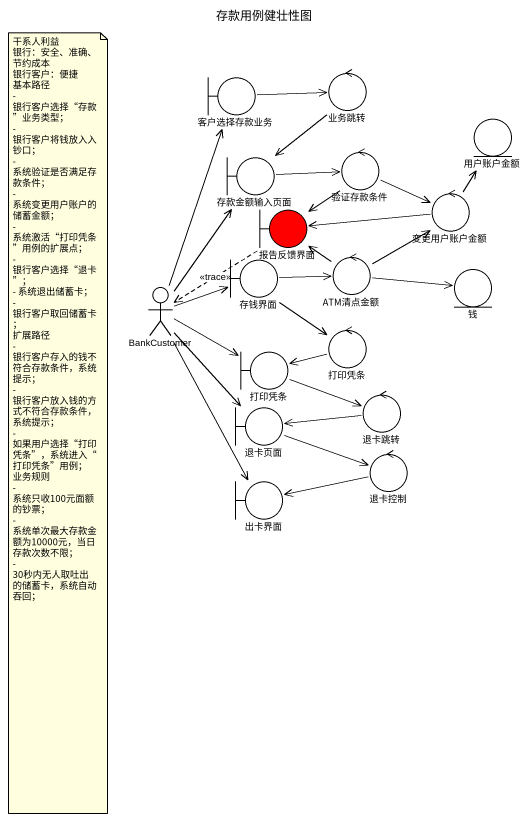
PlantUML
@startuml
title 存款用例健壮性图
boundary 客户选择存款业务
control 业务跳转
control 验证存款条件
entity 用户账户金额
boundary 存款金额输入页面
control 变更用户账户金额
boundary 报告反馈界面 #FF0000
boundary 存钱界面
control ATM清点金额
entity 钱
actor BankCustomer
control 打印凭条
boundary "打印凭条" as 打印凭条_2
boundary 退卡页面
control 退卡跳转
control 退卡控制
boundary 出卡界面
客户选择存款业务 -right-> 业务跳转
业务跳转 --> 存款金额输入页面
验证存款条件 -right-> 变更用户账户金额
验证存款条件 --> 报告反馈界面
存款金额输入页面 -right-> 验证存款条件
变更用户账户金额 -up-> 用户账户金额
变更用户账户金额 -left-> 报告反馈界面
报告反馈界面 ..> BankCustomer : <<trace>>
存钱界面 -right-> ATM清点金额
存钱界面 --> 打印凭条
ATM清点金额 -up-> 变更用户账户金额
ATM清点金额 -up-> 报告反馈界面
ATM清点金额 -right-> 钱
BankCustomer -up-> 客户选择存款业务
BankCustomer -up-> 存款金额输入页面
BankCustomer -right-> 存钱界面
BankCustomer -right-> 打印凭条_2
BankCustomer --> 退卡页面
BankCustomer --> 出卡界面
打印凭条 -left-> 打印凭条_2
打印凭条_2 -right-> 退卡跳转
退卡页面 -right-> 退卡控制
退卡跳转 -left-> 退卡页面
退卡控制 -left-> 出卡界面
note as N1
  干系人利益
  银行：安全、准确、节约成本
  银行客户：便捷
  基本路径
  - 银行客户选择“存款”业务类型；
  - 银行客户将钱放入入钞口；
  - 系统验证是否满足存款条件；
  - 系统变更用户账户的储蓄金额；
  - 系统激活“打印凭条”用例的扩展点；
  - 银行客户选择“退卡”；
  - 系统退出储蓄卡；
  - 银行客户取回储蓄卡；
  扩展路径
  - 银行客户存入的钱不符合存款条件，系统提示；
  - 银行客户放入钱的方式不符合存款条件，系统提示；
  - 如果用户选择“打印凭条”，系统进入“打印凭条”用例；
  业务规则
  - 系统只收100元面额的钞票；
  - 系统单次最大存款金额为10000元，当日存款次数不限；
  - 30秒内无人取吐出的储蓄卡，系统自动吞回；
end note
@enduml
